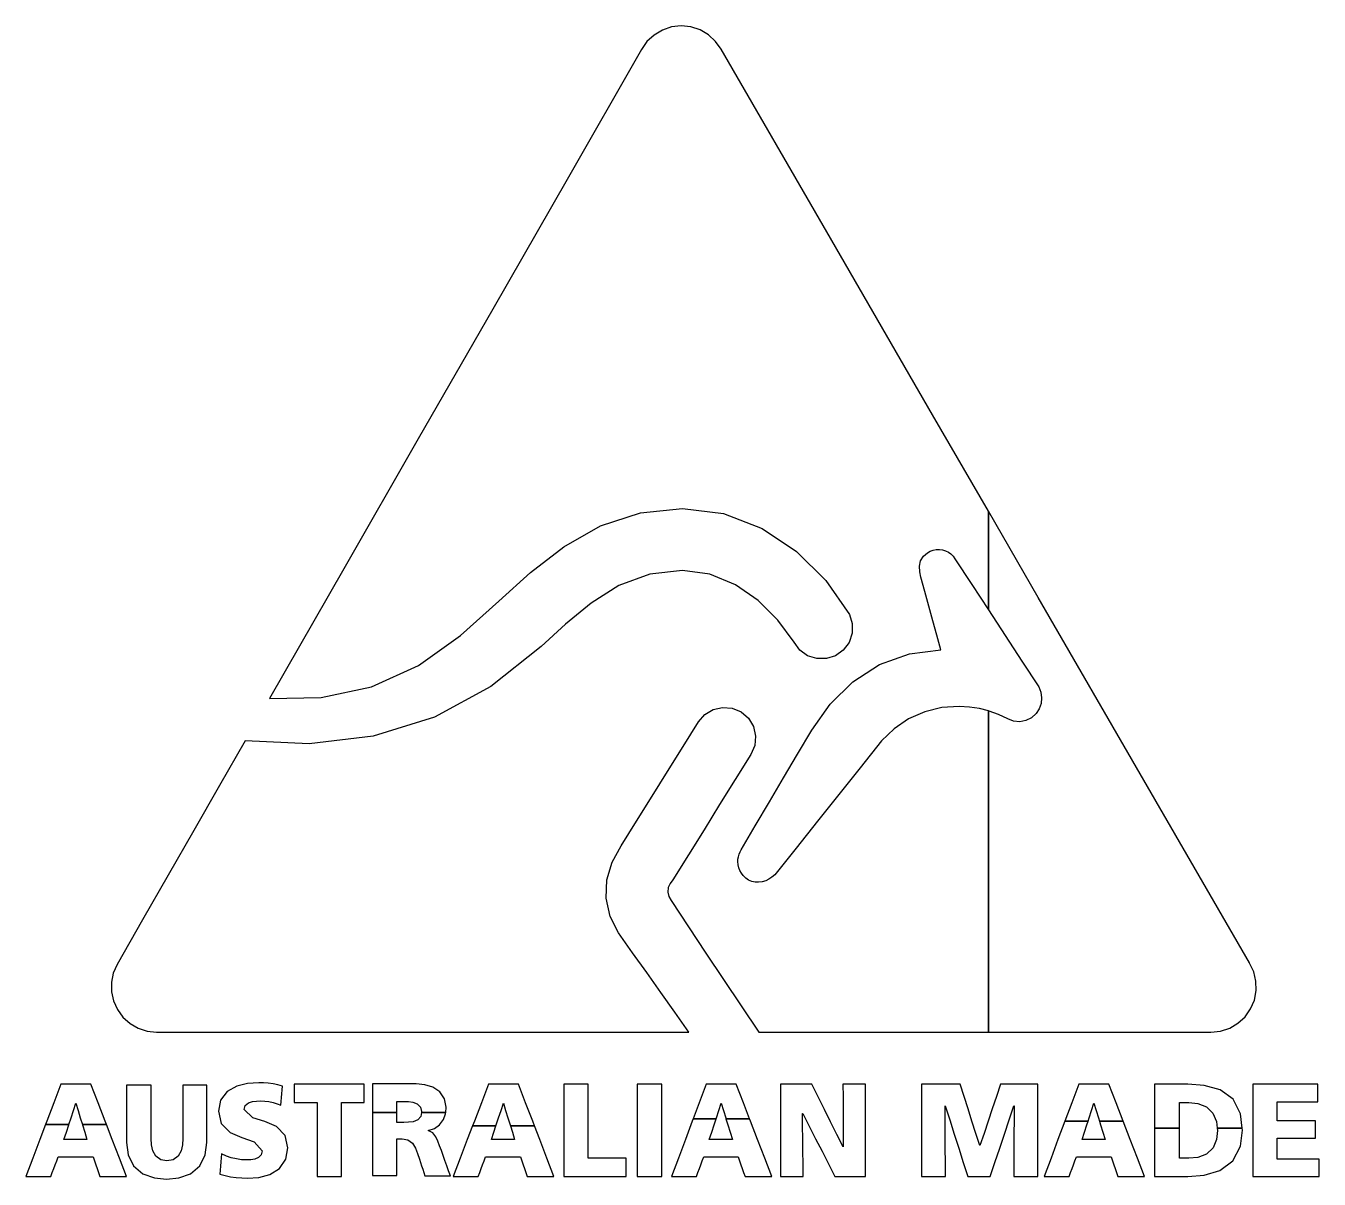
# Model space of a CAD drawing. Extents: x 1.8 to 52.9, y 1.7 to 47.3.
import ezdxf

# ---------------------------------------------------------------- set-up
doc = ezdxf.new("R2010")
doc.units = 0
doc.layers.get('0').update_dxf_attribs({"linetype": 'CONTINUOUS'})

msp = doc.modelspace()

# ---------------------------------------------------------------- linework, layer by layer
at = {"color": 7}
for points in [[(27.702185, 47.261384), (27.32133, 47.219009), (26.95856, 47.096536), (26.6299, 46.900166), (26.35033, 46.638683), (26.132772, 46.323457), (23.19445, 41.196638), (20.256128, 36.070336), (17.317806, 30.943517), (14.378967, 25.816698), (11.440645, 20.690396), (13.478247, 20.732253), (15.471407, 21.15135), (17.326074, 21.992124), (18.985921, 23.176032), (20.505208, 24.537707), (21.743376, 25.659085), (23.061641, 26.685379), (24.513749, 27.507551), (26.099699, 28.022248), (27.760062, 28.188646), (29.378053, 27.991242), (30.899923, 27.406265), (32.253846, 26.49676), (33.409848, 25.344892), (34.345708, 24.00854), (34.458362, 23.645771), (34.453711, 23.265949), (34.332788, 22.905765), (34.10748, 22.599325), (33.79897, 22.378149), (33.437235, 22.261359), (33.057415, 22.261878), (32.695679, 22.379181), (32.387688, 22.601391), (32.162896, 22.907832), (31.516423, 23.787365), (30.741792, 24.55631), (29.846757, 25.180044), (28.839583, 25.597073), (27.760062, 25.743834), (26.466086, 25.599657), (25.243937, 25.151622), (24.140129, 24.458641), (23.133472, 23.628718), (22.17229, 22.746084), (20.187398, 21.1622), (17.95756, 19.949356), (15.534452, 19.194881), (13.012643, 18.902392), (10.474813, 19.010395), (9.462988, 17.24461), (8.451164, 15.47831), (7.439339, 13.712529), (6.427515, 11.946744), (5.416207, 10.18096), (5.267895, 9.839378), (5.193998, 9.474544), (5.197099, 9.101439), (5.277197, 8.738153), (5.430676, 8.39864), (5.650818, 8.098398), (5.928837, 7.850352), (6.252331, 7.664834), (6.606832, 7.550113), (6.976835, 7.511357), (11.182263, 7.511357), (15.387691, 7.511357), (19.592602, 7.511357), (23.79803, 7.511357), (28.003458, 7.511357), (27.44897, 8.29477), (26.894483, 9.077669), (26.339994, 9.861082), (25.785506, 10.643981), (25.230501, 11.427396), (24.899772, 12.081103), (24.732857, 12.793721), (24.760762, 13.524942), (24.972636, 14.226191), (25.328687, 14.86698), (25.940019, 15.846764), (26.551869, 16.827066), (27.163718, 17.80685), (27.775048, 18.786636), (28.386897, 19.766939), (28.637529, 20.055292), (28.965157, 20.251663), (29.337228, 20.337963), (29.718082, 20.305406), (30.069999, 20.156062), (30.357321, 19.904914), (30.552657, 19.577285), (30.637925, 19.205215), (30.605368, 18.824877), (30.456023, 18.47296), (29.839005, 17.483873), (29.220956, 16.494271), (28.603422, 15.504665), (27.986405, 14.515063), (27.368354, 13.525458), (27.273271, 13.374563), (27.194206, 13.214884), (27.169401, 13.039701), (27.21901, 12.869169), (27.304794, 12.713105), (27.985889, 11.66459), (28.67732, 10.622277), (29.372367, 9.582547), (30.068449, 8.543851), (30.765565, 7.506187), (34.338472, 7.506187), (37.911897, 7.506187), (39.836328, 7.506187), (39.836328, 20.199469), (39.480278, 20.289388), (39.085986, 20.349332), (38.68756, 20.37052), (37.995098, 20.326593), (37.321236, 20.162263), (36.686649, 19.882175), (36.111492, 19.495119), (35.612813, 19.012979), (34.769454, 17.954646), (33.926095, 16.896313), (33.082219, 15.837979), (32.23886, 14.779646), (31.395501, 13.721313), (31.289564, 13.62416), (31.170708, 13.544579), (31.040483, 13.484117), (30.903024, 13.44381), (30.760397, 13.425207), (30.623454, 13.430374), (30.490128, 13.460862), (30.364554, 13.515639), (30.251384, 13.593154), (30.154748, 13.68979), (30.079302, 13.784874), (30.018839, 13.889778), (29.974916, 14.002949), (29.948561, 14.121289), (29.940292, 14.242727), (29.945976, 14.34143), (29.962512, 14.438582), (29.989383, 14.534182), (30.026076, 14.625651), (30.072584, 14.7135), (30.629654, 15.658145), (31.186726, 16.603308), (31.744317, 17.548987), (32.301386, 18.493632), (32.858459, 19.438792), (33.58968, 20.461986), (34.481101, 21.347721), (35.535814, 22.029849), (36.718171, 22.453079), (37.965123, 22.613792), (37.805961, 23.187918), (37.647314, 23.762043), (37.488151, 24.336168), (37.329504, 24.910294), (37.171373, 25.484418), (37.127966, 25.696292), (37.116597, 25.911266), (37.159488, 26.122106), (37.270592, 26.305557), (37.435957, 26.4425), (37.542928, 26.506062), (37.658683, 26.550503), (37.78064, 26.575825), (37.905179, 26.579959), (38.029203, 26.563939), (38.148059, 26.527249), (38.259163, 26.471955), (38.359932, 26.398575), (38.44675, 26.309691), (38.518063, 26.206855), (39.179521, 25.196064), (39.836328, 24.191991), (39.836328, 28.082193), (37.629227, 31.898497), (33.453771, 39.117695), (29.278834, 46.336376), (29.05869, 46.649535), (28.777054, 46.908951), (28.446841, 47.102737), (28.083039, 47.22211), (27.702185, 47.261384)], [(39.836328, 28.082193), (39.836328, 24.191991), (39.84098, 24.184756), (40.502438, 23.173449), (41.163896, 22.16214), (41.825355, 21.150834), (41.909069, 20.942059), (41.941626, 20.718817), (41.920438, 20.494543), (41.846542, 20.282151), (41.724585, 20.092501), (41.727686, 20.092501), (41.544751, 19.925586), (41.323059, 19.815514), (41.079663, 19.770556), (40.833167, 19.794844), (40.603207, 19.886311), (40.242506, 20.056843), (39.867335, 20.191719), (39.836328, 20.199469), (39.836328, 7.506187), (41.484807, 7.506187), (45.057198, 7.506187), (48.630623, 7.506187), (49.007861, 7.545978), (49.36908, 7.664318), (49.696709, 7.856037), (49.976278, 8.112868), (50.195903, 8.422928), (50.344731, 8.77226), (50.416045, 9.145365), (50.407776, 9.525185), (50.318892, 9.894155), (50.154562, 10.236771), (50.154562, 10.241939), (45.979106, 17.460619), (41.804167, 24.679817), (39.836328, 28.082193)], [(3.196187, 5.445331), (2.919718, 4.716177), (2.643766, 3.987541), (2.594674, 3.857831), (3.515548, 3.857831), (3.602881, 4.123449), (3.697449, 4.408702), (3.7915, 4.693957), (3.878833, 4.408702), (3.966166, 4.123449), (4.047298, 3.857831), (4.998661, 3.857831), (4.948535, 3.988057), (4.667932, 4.716695), (4.386812, 5.445331), (4.148584, 5.445331), (3.910356, 5.445331), (3.672644, 5.445331), (3.434416, 5.445331), (3.196187, 5.445331)], [(5.789311, 5.405541), (5.789311, 4.953373), (5.789311, 4.500687), (5.789311, 4.048001), (5.789311, 3.595833), (5.789311, 3.143147), (5.849772, 2.659973), (6.062679, 2.223307), (6.432682, 1.909114), (6.891052, 1.744782), (7.376811, 1.698789), (7.862052, 1.744782), (8.320422, 1.909114), (8.690426, 2.223307), (8.903333, 2.659973), (8.964311, 3.143147), (8.964311, 3.595314), (8.964311, 4.048001), (8.964311, 4.500687), (8.964311, 4.952854), (8.964311, 5.405541), (8.774141, 5.405541), (8.583972, 5.405541), (8.39432, 5.405541), (8.20415, 5.405541), (8.013981, 5.405541), (8.013981, 4.985411), (8.013981, 4.565282), (8.013981, 4.145153), (8.013981, 3.724508), (8.013981, 3.304895), (8.000545, 3.05788), (7.947318, 2.817069), (7.829496, 2.601061), (7.630025, 2.459466), (7.387146, 2.418128), (7.144267, 2.459466), (6.945312, 2.601061), (6.826973, 2.81655), (6.773747, 3.05788), (6.760311, 3.304895), (6.760311, 3.724508), (6.760311, 4.144637), (6.760311, 4.565282), (6.760311, 4.985411), (6.760311, 5.405541), (6.566007, 5.405541), (6.371704, 5.405541), (6.177401, 5.405541), (5.983097, 5.405541), (5.789311, 5.405541)], [(11.011731, 5.508376), (10.575582, 5.477888), (10.150801, 5.372468), (9.770463, 5.160595), (9.506913, 4.815914), (9.424231, 4.389583), (9.532235, 3.895556), (9.883635, 3.534855), (10.35234, 3.337449), (10.837582, 3.178286), (11.147123, 2.815003), (11.1125, 2.662555), (11.005013, 2.549385), (10.859802, 2.489957), (10.703739, 2.464636), (10.546126, 2.457918), (10.338904, 2.466702), (10.133232, 2.495124), (9.931177, 2.544217), (9.734806, 2.611914), (9.546187, 2.698729), (9.531718, 2.538016), (9.517765, 2.376784), (9.503296, 2.216071), (9.488826, 2.055357), (9.474874, 1.894644), (9.687781, 1.838317), (9.903272, 1.79491), (10.120829, 1.763387), (10.339937, 1.744782), (10.559562, 1.738064), (11.013281, 1.76907), (11.453564, 1.881209), (11.840621, 2.116852), (12.089701, 2.492539), (12.163082, 2.939542), (12.058179, 3.425301), (11.716597, 3.783933), (11.256677, 3.979788), (10.776087, 4.122931), (10.440707, 4.447461), (10.484115, 4.604557), (10.608655, 4.709459), (10.764718, 4.760619), (10.929049, 4.781807), (11.093897, 4.786458), (11.257711, 4.780256), (11.419458, 4.760619), (11.579138, 4.72703), (11.735718, 4.680003), (11.887647, 4.619543), (11.900566, 4.770437), (11.912968, 4.921332), (11.925887, 5.072227), (11.938289, 5.223124), (11.951209, 5.373502), (11.76724, 5.423628), (11.580688, 5.461868), (11.39207, 5.489258), (11.202417, 5.504759), (11.011731, 5.508376)], [(12.419397, 5.445331), (12.419397, 5.301155), (12.419397, 5.156978), (12.419397, 5.013317), (12.419397, 4.86914), (12.419397, 4.725479), (12.598714, 4.725479), (12.778548, 4.725479), (12.957865, 4.725479), (13.137183, 4.725479), (13.3165, 4.725479), (13.3165, 4.141018), (13.3165, 3.556042), (13.3165, 2.97158), (13.3165, 2.386603), (13.3165, 1.801627), (13.510803, 1.801627), (13.705107, 1.801627), (13.898893, 1.801627), (14.093197, 1.801627), (14.2875, 1.801627), (14.2875, 2.386087), (14.2875, 2.971064), (14.2875, 3.556042), (14.2875, 4.141018), (14.2875, 4.725479), (14.466817, 4.725479), (14.646651, 4.725479), (14.825452, 4.725479), (15.005286, 4.725479), (15.184603, 4.725479), (15.184603, 4.86914), (15.184603, 5.013317), (15.184603, 5.156978), (15.184603, 5.301155), (15.184603, 5.445331), (14.631665, 5.445331), (14.078727, 5.445331), (13.525789, 5.445331), (12.972335, 5.445331), (12.419397, 5.445331)], [(15.50448, 5.458251), (15.50448, 4.735298), (15.50448, 4.337905), (16.47548, 4.337905), (16.47548, 4.437642), (16.47548, 4.602488), (16.47548, 4.767853), (16.528707, 4.767853), (16.581417, 4.767853), (16.634127, 4.767853), (16.687353, 4.767853), (16.740063, 4.767853), (16.924032, 4.761135), (17.106449, 4.73478), (17.278532, 4.670703), (17.40824, 4.54306), (17.449064, 4.36581), (17.443897, 4.337905), (18.401461, 4.337905), (18.412313, 4.537377), (18.354952, 4.86759), (18.171501, 5.146643), (17.893481, 5.332677), (17.572571, 5.429829), (17.237708, 5.458251), (16.890959, 5.458251), (16.544727, 5.458251), (16.197978, 5.458251), (15.851229, 5.458251), (15.50448, 5.458251)], [(20.084562, 5.445331), (19.807576, 4.716177), (19.531107, 3.987541), (19.459277, 3.798403), (20.384286, 3.798403), (20.397205, 3.838194), (20.491256, 4.123449), (20.585824, 4.408702), (20.679875, 4.693957), (20.768241, 4.408702), (20.856608, 4.123449), (20.944975, 3.838194), (20.957377, 3.798403), (21.90874, 3.798403), (21.835876, 3.988057), (21.55579, 4.716695), (21.275187, 5.445331), (21.036959, 5.445331), (20.79873, 5.445331), (20.561019, 5.445331), (20.322791, 5.445331), (20.084562, 5.445331)], [(23.061125, 5.445331), (23.061125, 4.716177), (23.061125, 3.988057), (23.061125, 3.259418), (23.061125, 2.530263), (23.061125, 1.801627), (23.555668, 1.801627), (24.050728, 1.801627), (24.545272, 1.801627), (25.040332, 1.801627), (25.534876, 1.801627), (25.534876, 1.945804), (25.534876, 2.089981), (25.534876, 2.233642), (25.534876, 2.377818), (25.534876, 2.521479), (25.234635, 2.521479), (24.933879, 2.521479), (24.633122, 2.521479), (24.332365, 2.521479), (24.032125, 2.521479), (24.032125, 3.105938), (24.032125, 3.690916), (24.032125, 4.275378), (24.032125, 4.860354), (24.032125, 5.445331), (23.837821, 5.445331), (23.643518, 5.445331), (23.449731, 5.445331), (23.255428, 5.445331), (23.061125, 5.445331)], [(25.968958, 5.445331), (25.968958, 1.801627), (26.939957, 1.801627), (26.939957, 5.445331), (25.968958, 5.445331)], [(28.688689, 5.445331), (28.414803, 4.716177), (28.177609, 4.086759), (29.083497, 4.086759), (29.095898, 4.123449), (29.18995, 4.408702), (29.284001, 4.693957), (29.372367, 4.408702), (29.460735, 4.123449), (29.472102, 4.086759), (30.402279, 4.086759), (30.159915, 4.716695), (29.879314, 5.445331), (29.641086, 5.445331), (29.402857, 5.445331), (29.165145, 5.445331), (28.926917, 5.445331), (28.688689, 5.445331)], [(31.628043, 5.445331), (31.628043, 4.716177), (31.628043, 3.988057), (31.628043, 3.259418), (31.628043, 2.530263), (31.628043, 1.801627), (31.807362, 1.801627), (31.986162, 1.801627), (32.164962, 1.801627), (32.343762, 1.801627), (32.522562, 1.801627), (32.51636, 2.299271), (32.509643, 2.797432), (32.503443, 3.295592), (32.497242, 3.793752), (32.49104, 4.291396), (32.49259, 4.291396), (32.495175, 4.291396), (32.497242, 4.291396), (32.499308, 4.291396), (32.501374, 4.291396), (32.755623, 3.793752), (33.010388, 3.295592), (33.265152, 2.797948), (33.519401, 2.299787), (33.774166, 1.801627), (34.015495, 1.801627), (34.256824, 1.801627), (34.498153, 1.801627), (34.739482, 1.801627), (34.980811, 1.801627), (34.980811, 2.530782), (34.980811, 3.258902), (34.980811, 3.987541), (34.980811, 4.716695), (34.980811, 5.445331), (34.802527, 5.445331), (34.624759, 5.445331), (34.446993, 5.445331), (34.269225, 5.445331), (34.091459, 5.445331), (34.09456, 4.950788), (34.097661, 4.455729), (34.101278, 3.960667), (34.104379, 3.466124), (34.10748, 2.971064), (34.105929, 2.971064), (34.104379, 2.971064), (34.102828, 2.971064), (34.101278, 2.971064), (34.099728, 2.971064), (33.853231, 3.465608), (33.606216, 3.960667), (33.35972, 4.455729), (33.113223, 4.950272), (32.866727, 5.445331), (32.61868, 5.445331), (32.371152, 5.445331), (32.123621, 5.445331), (31.87609, 5.445331), (31.628043, 5.445331)], [(37.192561, 5.445331), (37.192561, 4.716177), (37.192561, 3.988057), (37.192561, 3.259418), (37.192561, 2.530263), (37.192561, 1.801627), (37.38273, 1.801627), (37.573418, 1.801627), (37.764104, 1.801627), (37.954273, 1.801627), (38.144958, 1.801627), (38.140825, 2.360766), (38.13669, 2.920421), (38.132038, 3.479559), (38.127906, 4.039216), (38.12377, 4.598355), (38.125839, 4.598355), (38.127906, 4.598355), (38.130488, 4.598355), (38.132557, 4.598355), (38.134623, 4.598355), (38.311357, 4.039216), (38.489123, 3.480078), (38.666372, 2.920421), (38.843625, 2.361282), (39.020874, 1.801627), (39.199159, 1.801627), (39.37744, 1.801627), (39.555724, 1.801627), (39.734008, 1.801627), (39.912293, 1.801627), (40.098326, 2.360766), (40.284879, 2.920421), (40.470915, 3.479559), (40.657468, 4.039216), (40.843502, 4.598355), (40.845568, 4.598355), (40.848153, 4.598355), (40.850219, 4.598355), (40.852286, 4.598355), (40.854355, 4.598355), (40.851254, 4.039216), (40.848153, 3.480078), (40.844536, 2.920421), (40.841435, 2.361282), (40.838334, 1.801627), (41.028504, 1.801627), (41.218673, 1.801627), (41.408326, 1.801627), (41.598495, 1.801627), (41.788146, 1.801627), (41.788146, 2.530782), (41.788146, 3.258902), (41.788146, 3.987541), (41.788146, 4.716695), (41.788146, 5.445331), (41.494107, 5.445331), (41.199551, 5.445331), (40.905515, 5.445331), (40.611475, 5.445331), (40.317436, 5.445331), (40.154654, 4.960607), (39.99239, 4.475882), (39.830126, 3.991158), (39.667347, 3.505914), (39.505083, 3.021706), (39.503533, 3.021706), (39.501982, 3.021706), (39.500432, 3.021706), (39.498881, 3.021706), (39.496815, 3.021706), (39.342819, 3.505914), (39.187789, 3.990639), (39.033275, 4.475366), (38.878764, 4.960607), (38.724253, 5.445331), (38.418326, 5.445331), (38.111885, 5.445331), (37.805445, 5.445331), (37.499004, 5.445331), (37.192561, 5.445331)], [(43.412855, 5.445331), (43.137418, 4.716177), (42.8625, 3.987541), (43.773556, 3.987541), (43.817998, 4.123449), (43.912049, 4.408702), (44.005582, 4.693957), (44.094466, 4.408702), (44.18335, 4.123449), (44.225723, 3.987541), (45.162618, 3.987541), (45.162618, 3.988057), (44.881498, 4.716695), (44.600895, 5.445331), (44.363185, 5.445331), (44.125473, 5.445331), (43.888276, 5.445331), (43.650567, 5.445331), (43.412855, 5.445331)], [(46.397169, 5.445331), (46.397169, 4.716177), (46.397169, 3.988057), (46.397169, 3.718306), (47.381605, 3.718306), (47.381605, 3.84388), (47.381605, 4.284678), (47.381605, 4.725479), (47.45705, 4.725479), (47.531983, 4.725479), (47.606913, 4.725479), (47.682362, 4.725479), (47.757292, 4.725479), (48.115411, 4.688271), (48.449238, 4.555464), (48.708654, 4.308451), (48.851799, 3.979788), (48.881255, 3.718306), (49.867241, 3.718306), (49.80006, 4.280027), (49.509122, 4.853636), (48.989774, 5.232424), (48.366556, 5.402956), (47.720086, 5.445331), (47.455503, 5.445331), (47.190919, 5.445331), (46.926336, 5.445331), (46.661753, 5.445331), (46.397169, 5.445331)], [(50.278586, 5.445331), (50.278586, 4.716177), (50.278586, 3.988057), (50.278586, 3.259418), (50.278586, 2.530263), (50.278586, 1.801627), (50.803617, 1.801627), (51.328651, 1.801627), (51.853682, 1.801627), (52.378716, 1.801627), (52.903231, 1.801627), (52.903231, 1.939602), (52.903231, 2.077061), (52.903231, 2.21452), (52.903231, 2.351982), (52.903231, 2.489957), (52.573018, 2.489957), (52.242289, 2.489957), (51.91156, 2.489957), (51.580314, 2.489957), (51.249585, 2.489957), (51.249585, 2.654805), (51.249585, 2.82017), (51.249585, 2.985016), (51.249585, 3.150381), (51.249585, 3.315229), (51.551374, 3.315229), (51.853166, 3.315229), (52.154439, 3.315229), (52.456231, 3.315229), (52.75802, 3.315229), (52.75802, 3.452688), (52.75802, 3.590666), (52.75802, 3.728125), (52.75802, 3.865584), (52.75802, 4.003043), (52.456231, 4.003043), (52.154955, 4.003043), (51.853166, 4.003043), (51.551374, 4.003043), (51.249585, 4.003043), (51.249585, 4.153937), (51.249585, 4.304832), (51.249585, 4.455729), (51.249585, 4.606623), (51.249585, 4.757002), (51.569461, 4.757002), (51.888821, 4.757002), (52.2087, 4.757002), (52.528576, 4.757002), (52.847936, 4.757002), (52.847936, 4.894977), (52.847936, 5.032436), (52.847936, 5.169897), (52.847936, 5.307356), (52.847936, 5.445331), (52.334274, 5.445331), (51.820609, 5.445331), (51.306428, 5.445331), (50.792248, 5.445331), (50.278586, 5.445331)], [(15.50448, 4.337905), (15.50448, 4.012861), (15.50448, 3.289909), (15.50448, 2.566956), (15.50448, 1.844), (15.698783, 1.844), (15.893087, 1.844), (16.08739, 1.844), (16.281693, 1.844), (16.47548, 1.844), (16.47548, 2.132356), (16.47548, 2.421226), (16.47548, 2.709063), (16.47548, 2.997936), (16.47548, 3.286289), (16.516304, 3.286289), (16.557129, 3.286289), (16.597953, 3.286289), (16.638778, 3.286289), (16.679085, 3.286289), (16.904911, 3.252184), (17.087329, 3.118342), (17.205668, 2.922487), (17.291968, 2.710098), (17.364831, 2.492539), (17.406173, 2.360766), (17.44803, 2.22899), (17.489889, 2.097214), (17.531746, 1.965441), (17.573604, 1.833666), (17.775659, 1.833666), (17.978231, 1.833666), (18.179769, 1.833666), (18.38234, 1.833666), (18.584395, 1.833666), (18.513599, 2.032103), (18.442285, 2.230541), (18.371488, 2.428978), (18.300692, 2.627416), (18.229895, 2.825853), (18.157031, 3.009821), (18.088301, 3.194823), (18.009237, 3.375692), (17.888831, 3.531238), (17.713648, 3.619603), (17.953426, 3.700219), (18.158065, 3.847497), (18.311027, 4.048517), (18.39836, 4.285197), (18.401461, 4.337905), (17.443897, 4.337905), (17.415475, 4.179776), (17.294551, 4.036631), (17.118335, 3.967903), (16.930233, 3.945681), (16.740063, 3.942064), (16.687353, 3.942064), (16.634644, 3.942064), (16.581417, 3.942064), (16.528707, 3.942064), (16.47548, 3.942064), (16.47548, 4.107429), (16.47548, 4.272793), (16.47548, 4.337905), (15.50448, 4.337905)], [(2.594674, 3.857831), (2.367297, 3.258902), (2.091345, 2.530263), (1.814876, 1.801627), (2.01228, 1.801627), (2.210201, 1.801627), (2.407088, 1.801627), (2.604492, 1.801627), (2.801896, 1.801627), (2.859774, 1.957173), (2.917135, 2.113235), (2.975012, 2.268265), (3.03289, 2.424327), (3.090251, 2.579873), (3.366203, 2.579873), (3.642155, 2.579873), (3.91759, 2.579873), (4.193026, 2.579873), (4.468978, 2.579873), (4.521688, 2.424327), (4.574915, 2.268265), (4.627624, 2.113235), (4.680334, 1.957173), (4.733561, 1.801627), (4.944918, 1.801627), (5.156791, 1.801627), (5.368148, 1.801627), (5.580021, 1.801627), (5.791895, 1.801627), (5.510775, 2.530782), (5.229655, 3.259418), (4.998661, 3.857831), (4.047298, 3.857831), (4.053499, 3.838194), (4.140833, 3.552941), (4.228166, 3.267686), (4.046781, 3.267686), (3.86488, 3.267686), (3.683496, 3.267686), (3.502112, 3.267686), (3.320727, 3.267686), (3.414779, 3.552423), (3.50883, 3.838194), (3.515548, 3.857831), (2.594674, 3.857831)], [(19.459277, 3.798403), (19.254122, 3.258902), (18.977653, 2.530263), (18.700667, 1.801627), (18.898071, 1.801627), (19.095475, 1.801627), (19.292879, 1.801627), (19.490283, 1.801627), (19.687687, 1.801627), (19.745048, 1.957173), (19.801892, 2.113235), (19.859253, 2.268265), (19.916097, 2.424327), (19.973458, 2.579873), (20.24941, 2.579873), (20.525879, 2.579873), (20.801831, 2.579873), (21.0783, 2.579873), (21.354769, 2.579873), (21.407479, 2.424327), (21.460189, 2.268265), (21.513416, 2.113235), (21.566126, 1.957173), (21.619352, 1.801627), (21.830709, 1.801627), (22.042582, 1.801627), (22.253939, 1.801627), (22.465812, 1.801627), (22.677686, 1.801627), (22.397083, 2.530782), (22.11648, 3.259418), (21.90874, 3.798403), (20.957377, 3.798403), (21.033342, 3.552941), (21.121708, 3.267686), (20.93929, 3.267686), (20.756356, 3.267686), (20.573938, 3.267686), (20.39152, 3.267686), (20.209102, 3.267686), (20.303153, 3.552423), (20.384286, 3.798403), (19.459277, 3.798403)], [(28.177609, 4.086759), (28.140401, 3.987541), (27.866517, 3.258902), (27.592115, 2.530263), (27.318229, 1.801627), (27.515632, 1.801627), (27.713038, 1.801627), (27.910441, 1.801627), (28.107846, 1.801627), (28.305249, 1.801627), (28.362092, 1.957173), (28.419454, 2.113235), (28.476816, 2.268265), (28.533659, 2.424327), (28.591021, 2.579873), (28.864388, 2.579873), (29.138274, 2.579873), (29.411642, 2.579873), (29.685009, 2.579873), (29.958895, 2.579873), (30.011605, 2.424327), (30.064832, 2.268265), (30.117542, 2.113235), (30.170252, 1.957173), (30.223479, 1.801627), (30.434836, 1.801627), (30.646709, 1.801627), (30.858066, 1.801627), (31.069939, 1.801627), (31.281812, 1.801627), (31.001208, 2.530782), (30.720607, 3.259418), (30.440003, 3.988057), (30.402279, 4.086759), (29.472102, 4.086759), (29.549101, 3.838194), (29.637466, 3.552941), (29.725834, 3.267686), (29.543417, 3.267686), (29.360482, 3.267686), (29.178065, 3.267686), (28.995645, 3.267686), (28.813228, 3.267686), (28.90728, 3.552423), (29.001331, 3.838194), (29.083497, 4.086759), (28.177609, 4.086759)], [(42.8625, 3.987541), (42.587063, 3.258902), (42.312145, 2.530263), (42.037228, 1.801627), (42.235665, 1.801627), (42.434103, 1.801627), (42.632024, 1.801627), (42.830978, 1.801627), (43.029415, 1.801627), (43.086258, 1.957173), (43.14362, 2.113235), (43.200463, 2.268265), (43.257825, 2.424327), (43.315186, 2.579873), (43.588554, 2.579873), (43.86244, 2.579873), (44.135807, 2.579873), (44.409175, 2.579873), (44.683061, 2.579873), (44.735771, 2.424327), (44.788481, 2.268265), (44.841708, 2.113235), (44.894418, 1.957173), (44.947644, 1.801627), (45.159001, 1.801627), (45.370874, 1.801627), (45.582231, 1.801627), (45.794105, 1.801627), (46.005978, 1.801627), (45.724858, 2.530782), (45.443738, 3.259418), (45.162618, 3.987541), (44.225723, 3.987541), (44.272232, 3.838194), (44.361116, 3.552941), (44.45, 3.267686), (44.267583, 3.267686), (44.084647, 3.267686), (43.90223, 3.267686), (43.719811, 3.267686), (43.537394, 3.267686), (43.630929, 3.552423), (43.724462, 3.838194), (43.773556, 3.987541), (42.8625, 3.987541)], [(46.397169, 3.718306), (46.397169, 3.259418), (46.397169, 2.530263), (46.397169, 1.801627), (46.661753, 1.801627), (46.926852, 1.801627), (47.190919, 1.801627), (47.455503, 1.801627), (47.720086, 1.801627), (48.365524, 1.851753), (48.983575, 2.039337), (49.496721, 2.427428), (49.794377, 2.99742), (49.876543, 3.638206), (49.867241, 3.718306), (48.881255, 3.718306), (48.892105, 3.622188), (48.852831, 3.264069), (48.711239, 2.933856), (48.451307, 2.68736), (48.116442, 2.557137), (47.757292, 2.521479), (47.681843, 2.521479), (47.606913, 2.521479), (47.531983, 2.521479), (47.456535, 2.521479), (47.381605, 2.521479), (47.381605, 2.961762), (47.381605, 3.403079), (47.381605, 3.718306), (46.397169, 3.718306)]]:
    msp.add_lwpolyline(points, close=True, dxfattribs=at)

doc.saveas('drawing.dxf')
